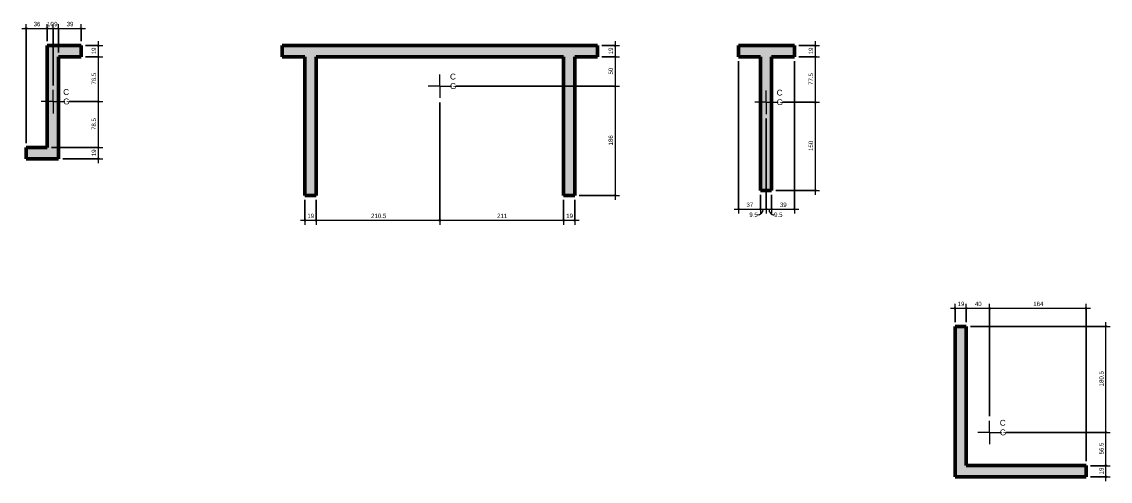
# Model space of a CAD drawing. Header units: centimetres. Extents: x -2198 to 42786, y -3196 to 88064.
# Drawn here: x 10310 to 12163, y -34 to 748 of the extents above; entities that cross this region are included whole.
import ezdxf

# ---------------------------------------------------------------- set-up
doc = ezdxf.new("R2010")
doc.units = ezdxf.units.CM
doc.linetypes.add('Traço', pattern=[0.635, 0.3175, -0.3175])
for name, color, linetype, lineweight in [('A-ANNO-DIMS', 7, 'Continuous', 9), ('A-ANNO-DIMS-50', 7, 'Continuous', 9), ('G-ANNO-TEXT', 7, 'Continuous', 9), ('S-COLS', 7, 'Continuous', 25)]:
    doc.layers.add(name, color=color, linetype=linetype, lineweight=lineweight)
doc.layers.add('A-DETL', color=7, linetype='Continuous', lineweight=18, true_color=0x00a600)
doc.styles.add('Arial_1', font='arial.ttf', dxfattribs={"height": 10})
doc.styles.add('Arial_2', font='arial.ttf', dxfattribs={"width": 0.9, "height": 7.5})
doc.dimstyles.new('PED_1_5mm_ESQ_1', dxfattribs={"dimscale": 30.48, "dimtxt": 7.651945, "dimasz": 0.328084, "dimexe": 0.246063, "dimexo": 0.246063, "dimgap": 0.049213, "dimtad": 1, "dimdec": 1, "dimrnd": 0.5, "dimdsep": 46, "dimtxsty": 'Arial_2', "dimblk1": 'DOTSMALL', "dimblk2": 'DOTSMALL', "dimsah": 1, "dimcen": 0.09, "dimdle": 0.246063, "dimazin": 0, "dimtfac": 1, "dimtdec": 4, "dimtix": 1, "dimtmove": 1, "dimatfit": 3, "dimfxl": 1, "dimtvp": 1, "dimtolj": 1, "dimtzin": 0, "dimarcsym": 2})
doc.dimstyles.new('PED_1_5mm_ESQ_3', dxfattribs={"dimscale": 30.48, "dimtxt": 7.651945, "dimasz": 0.328084, "dimexe": 0.246063, "dimexo": 0.246063, "dimgap": 0.049213, "dimtad": 1, "dimdec": 1, "dimrnd": 0.5, "dimdsep": 46, "dimtxsty": 'Arial_2', "dimblk1": 'DOTSMALL', "dimblk2": 'DOTSMALL', "dimsah": 1, "dimcen": 0.09, "dimdle": 0.246063, "dimazin": 0, "dimtfac": 1, "dimtdec": 4, "dimtix": 1, "dimtmove": 0, "dimatfit": 3, "dimfxl": 1, "dimtvp": 1, "dimtolj": 1, "dimtzin": 0, "dimarcsym": 2})

# ---------------------------------------------------------------- blocks, each defined once
blk = doc.blocks.new('TQS - Pilar Polig_5 - TQS Column-3763462-DT E 003 - DETALHE P4')
at = {"layer": 'S-COLS', "linetype": 'Traço', "lineweight": 18, "true_color": 0x808080}
blk.add_hatch(color=8, dxfattribs=at).paths.add_polyline_path([(-9.3, 150.1), (-9.3, -77.5), (-48, -77.5), (-48, -96.5), (47, -96.5), (47, -77.5), (9.7, -77.5), (9.7, 150.1)], flags=0)
at = {"layer": 'S-COLS', "lineweight": 50}
for p, q in [((-9.3, -77.5), (-9.3, 150.1)), ((-9.3, 150.1), (9.7, 150.1)), ((9.7, 150.1), (9.7, -77.5)), ((-48, -96.5), (-48, -77.5)), ((-48, -77.5), (-9.3, -77.5)), ((9.7, -77.5), (47, -77.5)), ((47, -77.5), (47, -96.5)), ((47, -96.5), (-48, -96.5))]:
    blk.add_line(p, q, dxfattribs=at)
blk = doc.blocks.new('DIMBLOCK315-DT E 001 - DETALHE P1')
at = {"layer": 'A-ANNO-DIMS-50'}
h = blk.add_hatch(color=256, dxfattribs=at)
edge = h.paths.add_edge_path(flags=0)
edge.add_arc((10440.7, 707.1), 1.25, 0, 360)
h = blk.add_hatch(color=256, dxfattribs=at)
edge = h.paths.add_edge_path(flags=0)
edge.add_arc((10440.7, 688.1), 1.25, 0, 360)
for p, q in [((10418.9, 707.1), (10448.2, 707.1)), ((10440.7, 707.1), (10418.9, 707.1)), ((10440.7, 714.6), (10440.7, 688.1)), ((10418.9, 688.1), (10448.2, 688.1)), ((10440.7, 688.1), (10418.9, 688.1))]:
    blk.add_line(p, q, dxfattribs=at)
for centre in [(10440.7, 707.1), (10440.7, 688.1)]:
    blk.add_circle(centre, 1.25, dxfattribs=at)
at = {"layer": 'A-ANNO-DIMS-50', "color": 0, "insert": (10429.4, 692.4), "char_height": 7.5, "width": 12.431, "attachment_point": 1, "rotation": 90, "line_spacing_factor": 0.941778, "style": 'Arial_2'}
blk.add_mtext('19', dxfattribs=at)
blk = doc.blocks.new('_DotSmall')
at = {"color": 0, "linetype": 'ByBlock', "const_width": 0.5}
blk.add_lwpolyline([(-0.0625, 0, 1), (0.0625, 0, 1)], format="xyb", close=True, dxfattribs=at)
blk = doc.blocks.new('DIMBLOCK316-DT E 001 - DETALHE P1')
at = {"layer": 'A-ANNO-DIMS-50'}
h = blk.add_hatch(color=256, dxfattribs=at)
edge = h.paths.add_edge_path(flags=0)
edge.add_arc((10440.7, 688.1), 1.25, 0, 360)
h = blk.add_hatch(color=256, dxfattribs=at)
edge = h.paths.add_edge_path(flags=0)
edge.add_arc((10440.7, 611.8), 1.25, 0, 360)
for p, q in [((10418.9, 688.1), (10448.2, 688.1)), ((10440.7, 688.1), (10418.9, 688.1)), ((10440.7, 688.1), (10440.7, 611.8)), ((10391.2, 611.8), (10448.2, 611.8)), ((10440.7, 611.8), (10391.2, 611.8))]:
    blk.add_line(p, q, dxfattribs=at)
for centre in [(10440.7, 688.1), (10440.7, 611.8)]:
    blk.add_circle(centre, 1.25, dxfattribs=at)
at = {"layer": 'A-ANNO-DIMS-50', "color": 0, "insert": (10429.4, 640.9), "char_height": 7.5, "width": 21.755, "attachment_point": 1, "rotation": 90, "line_spacing_factor": 0.941778, "style": 'Arial_2'}
blk.add_mtext('76.5', dxfattribs=at)
blk = doc.blocks.new('DIMBLOCK317-DT E 001 - DETALHE P1')
at = {"layer": 'A-ANNO-DIMS-50'}
h = blk.add_hatch(color=256, dxfattribs=at)
edge = h.paths.add_edge_path(flags=0)
edge.add_arc((10440.7, 611.8), 1.25, 0, 360)
h = blk.add_hatch(color=256, dxfattribs=at)
edge = h.paths.add_edge_path(flags=0)
edge.add_arc((10440.7, 533.6), 1.25, 0, 360)
for p, q in [((10391.2, 611.8), (10448.2, 611.8)), ((10440.7, 611.8), (10391.2, 611.8)), ((10440.7, 611.8), (10440.7, 533.6)), ((10361.2, 533.6), (10448.2, 533.6)), ((10440.7, 533.6), (10361.2, 533.6))]:
    blk.add_line(p, q, dxfattribs=at)
for centre in [(10440.7, 611.8), (10440.7, 533.6)]:
    blk.add_circle(centre, 1.25, dxfattribs=at)
at = {"layer": 'A-ANNO-DIMS-50', "color": 0, "insert": (10429.4, 563.6), "char_height": 7.5, "width": 21.755, "attachment_point": 1, "rotation": 90, "line_spacing_factor": 0.941778, "style": 'Arial_2'}
blk.add_mtext('78.5', dxfattribs=at)
blk = doc.blocks.new('DIMBLOCK318-DT E 001 - DETALHE P1')
at = {"layer": 'A-ANNO-DIMS-50'}
h = blk.add_hatch(color=256, dxfattribs=at)
edge = h.paths.add_edge_path(flags=0)
edge.add_arc((10440.7, 533.6), 1.25, 0, 360)
h = blk.add_hatch(color=256, dxfattribs=at)
edge = h.paths.add_edge_path(flags=0)
edge.add_arc((10440.7, 514.6), 1.25, 0, 360)
for p, q in [((10361.2, 533.6), (10448.2, 533.6)), ((10440.7, 533.6), (10361.2, 533.6)), ((10440.7, 533.6), (10440.7, 507.1)), ((10380.2, 514.6), (10448.2, 514.6)), ((10440.7, 514.6), (10380.2, 514.6))]:
    blk.add_line(p, q, dxfattribs=at)
for centre in [(10440.7, 533.6), (10440.7, 514.6)]:
    blk.add_circle(centre, 1.25, dxfattribs=at)
at = {"layer": 'A-ANNO-DIMS-50', "color": 0, "insert": (10429.4, 518.9), "char_height": 7.5, "width": 12.431, "attachment_point": 1, "rotation": 90, "line_spacing_factor": 0.941778, "style": 'Arial_2'}
blk.add_mtext('19', dxfattribs=at)
blk = doc.blocks.new('DIMBLOCK319-DT E 001 - DETALHE P1')
at = {"layer": 'A-ANNO-DIMS-50'}
h = blk.add_hatch(color=256, dxfattribs=at)
edge = h.paths.add_edge_path(flags=0)
edge.add_arc((10317.9, 736.4), 1.25, 0, 360)
h = blk.add_hatch(color=256, dxfattribs=at)
edge = h.paths.add_edge_path(flags=0)
edge.add_arc((10353.7, 736.4), 1.25, 0, 360)
for p, q in [((10317.9, 541.1), (10317.9, 743.9)), ((10353.7, 714.6), (10353.7, 743.9)), ((10310.4, 736.4), (10353.7, 736.4)), ((10317.9, 736.4), (10317.9, 541.1)), ((10353.7, 736.4), (10353.7, 714.6))]:
    blk.add_line(p, q, dxfattribs=at)
for centre in [(10317.9, 736.4), (10353.7, 736.4)]:
    blk.add_circle(centre, 1.25, dxfattribs=at)
at = {"layer": 'A-ANNO-DIMS-50', "color": 0, "insert": (10330.6, 747.6), "char_height": 7.5, "width": 12.431, "attachment_point": 1, "line_spacing_factor": 0.941778, "style": 'Arial_2'}
blk.add_mtext('36', dxfattribs=at)
blk = doc.blocks.new('DIMBLOCK320-DT E 001 - DETALHE P1')
at = {"layer": 'A-ANNO-DIMS-50'}
h = blk.add_hatch(color=256, dxfattribs=at)
edge = h.paths.add_edge_path(flags=0)
edge.add_arc((10353.7, 736.4), 1.25, 0, 360)
h = blk.add_hatch(color=256, dxfattribs=at)
edge = h.paths.add_edge_path(flags=0)
edge.add_arc((10363.7, 736.4), 1.25, 0, 360)
for p, q in [((10353.7, 714.6), (10353.7, 743.9)), ((10363.7, 639.3), (10363.7, 743.9)), ((10353.7, 736.4), (10363.7, 736.4)), ((10353.7, 736.4), (10353.7, 714.6)), ((10363.7, 736.4), (10363.7, 639.3))]:
    blk.add_line(p, q, dxfattribs=at)
for centre in [(10353.7, 736.4), (10363.7, 736.4)]:
    blk.add_circle(centre, 1.25, dxfattribs=at)
at = {"layer": 'A-ANNO-DIMS-50', "color": 0, "insert": (10353.5, 747.6), "char_height": 7.5, "width": 12.431, "attachment_point": 1, "line_spacing_factor": 0.941778, "style": 'Arial_2'}
blk.add_mtext('10', dxfattribs=at)
blk = doc.blocks.new('DIMBLOCK321-DT E 001 - DETALHE P1')
at = {"layer": 'A-ANNO-DIMS-50'}
h = blk.add_hatch(color=256, dxfattribs=at)
edge = h.paths.add_edge_path(flags=0)
edge.add_arc((10363.7, 736.4), 1.25, 0, 360)
h = blk.add_hatch(color=256, dxfattribs=at)
edge = h.paths.add_edge_path(flags=0)
edge.add_arc((10372.7, 736.4), 1.25, 0, 360)
for p, q in [((10363.7, 639.3), (10363.7, 743.9)), ((10372.7, 695.6), (10372.7, 743.9)), ((10363.7, 736.4), (10372.7, 736.4)), ((10363.7, 736.4), (10363.7, 639.3)), ((10372.7, 736.4), (10372.7, 695.6))]:
    blk.add_line(p, q, dxfattribs=at)
for centre in [(10363.7, 736.4), (10372.7, 736.4)]:
    blk.add_circle(centre, 1.25, dxfattribs=at)
at = {"layer": 'A-ANNO-DIMS-50', "color": 0, "insert": (10365.6, 747.6), "char_height": 7.5, "width": 6.216, "attachment_point": 1, "line_spacing_factor": 0.941778, "style": 'Arial_2'}
blk.add_mtext('9', dxfattribs=at)
blk = doc.blocks.new('DIMBLOCK322-DT E 001 - DETALHE P1')
at = {"layer": 'A-ANNO-DIMS-50'}
h = blk.add_hatch(color=256, dxfattribs=at)
edge = h.paths.add_edge_path(flags=0)
edge.add_arc((10372.7, 736.4), 1.25, 0, 360)
h = blk.add_hatch(color=256, dxfattribs=at)
edge = h.paths.add_edge_path(flags=0)
edge.add_arc((10411.4, 736.4), 1.25, 0, 360)
for p, q in [((10372.7, 695.6), (10372.7, 743.9)), ((10411.4, 714.6), (10411.4, 743.9)), ((10372.7, 736.4), (10418.9, 736.4)), ((10372.7, 736.4), (10372.7, 695.6)), ((10411.4, 736.4), (10411.4, 714.6))]:
    blk.add_line(p, q, dxfattribs=at)
for centre in [(10372.7, 736.4), (10411.4, 736.4)]:
    blk.add_circle(centre, 1.25, dxfattribs=at)
at = {"layer": 'A-ANNO-DIMS-50', "color": 0, "insert": (10386.9, 747.6), "char_height": 7.5, "width": 12.431, "attachment_point": 1, "line_spacing_factor": 0.941778, "style": 'Arial_2'}
blk.add_mtext('39', dxfattribs=at)
blk = doc.blocks.new('DIMBLOCK323-DT E 002 - DETALHE P3')
at = {"layer": 'A-ANNO-DIMS-50'}
h = blk.add_hatch(color=256, dxfattribs=at)
edge = h.paths.add_edge_path(flags=0)
edge.add_arc((10792.4, 409.8), 1.25, 0, 360)
h = blk.add_hatch(color=256, dxfattribs=at)
edge = h.paths.add_edge_path(flags=0)
edge.add_arc((10811.4, 409.8), 1.25, 0, 360)
for p, q in [((10792.4, 444.6), (10792.4, 402.3)), ((10792.4, 409.8), (10792.4, 444.6)), ((10811.4, 444.6), (10811.4, 402.3)), ((10811.4, 409.8), (10811.4, 444.6)), ((10784.9, 409.8), (10811.4, 409.8))]:
    blk.add_line(p, q, dxfattribs=at)
for centre in [(10792.4, 409.8), (10811.4, 409.8)]:
    blk.add_circle(centre, 1.25, dxfattribs=at)
at = {"layer": 'A-ANNO-DIMS-50', "color": 0, "insert": (10796.7, 421), "char_height": 7.5, "width": 12.431, "attachment_point": 1, "line_spacing_factor": 0.941778, "style": 'Arial_2'}
blk.add_mtext('19', dxfattribs=at)
blk = doc.blocks.new('DIMBLOCK324-DT E 002 - DETALHE P3')
at = {"layer": 'A-ANNO-DIMS-50'}
h = blk.add_hatch(color=256, dxfattribs=at)
edge = h.paths.add_edge_path(flags=0)
edge.add_arc((10811.4, 409.8), 1.25, 0, 360)
h = blk.add_hatch(color=256, dxfattribs=at)
edge = h.paths.add_edge_path(flags=0)
edge.add_arc((11022.1, 409.8), 1.25, 0, 360)
for p, q in [((11022.1, 610.5), (11022.1, 402.3)), ((11022.1, 409.8), (11022.1, 610.5)), ((10811.4, 444.6), (10811.4, 402.3)), ((10811.4, 409.8), (10811.4, 444.6)), ((10811.4, 409.8), (11022.1, 409.8))]:
    blk.add_line(p, q, dxfattribs=at)
for centre in [(10811.4, 409.8), (11022.1, 409.8)]:
    blk.add_circle(centre, 1.25, dxfattribs=at)
at = {"layer": 'A-ANNO-DIMS-50', "color": 0, "insert": (10905.1, 421), "char_height": 7.5, "width": 27.971, "attachment_point": 1, "line_spacing_factor": 0.941778, "style": 'Arial_2'}
blk.add_mtext('210.5', dxfattribs=at)
blk = doc.blocks.new('DIMBLOCK325-DT E 002 - DETALHE P3')
at = {"layer": 'A-ANNO-DIMS-50'}
h = blk.add_hatch(color=256, dxfattribs=at)
edge = h.paths.add_edge_path(flags=0)
edge.add_arc((11022.1, 409.8), 1.25, 0, 360)
h = blk.add_hatch(color=256, dxfattribs=at)
edge = h.paths.add_edge_path(flags=0)
edge.add_arc((11232.9, 409.8), 1.25, 0, 360)
for p, q in [((11022.1, 610.5), (11022.1, 402.3)), ((11022.1, 409.8), (11022.1, 610.5)), ((11232.9, 444.6), (11232.9, 402.3)), ((11232.9, 409.8), (11232.9, 444.6)), ((11022.1, 409.8), (11232.9, 409.8))]:
    blk.add_line(p, q, dxfattribs=at)
for centre in [(11022.1, 409.8), (11232.9, 409.8)]:
    blk.add_circle(centre, 1.25, dxfattribs=at)
at = {"layer": 'A-ANNO-DIMS-50', "color": 0, "insert": (11119.7, 421), "char_height": 7.5, "width": 18.647, "attachment_point": 1, "line_spacing_factor": 0.941778, "style": 'Arial_2'}
blk.add_mtext('211', dxfattribs=at)
blk = doc.blocks.new('DIMBLOCK326-DT E 002 - DETALHE P3')
at = {"layer": 'A-ANNO-DIMS-50'}
h = blk.add_hatch(color=256, dxfattribs=at)
edge = h.paths.add_edge_path(flags=0)
edge.add_arc((11232.9, 409.8), 1.25, 0, 360)
h = blk.add_hatch(color=256, dxfattribs=at)
edge = h.paths.add_edge_path(flags=0)
edge.add_arc((11251.9, 409.8), 1.25, 0, 360)
for p, q in [((11232.9, 444.6), (11232.9, 402.3)), ((11232.9, 409.8), (11232.9, 444.6)), ((11251.9, 444.6), (11251.9, 402.3)), ((11251.9, 409.8), (11251.9, 444.6)), ((11232.9, 409.8), (11259.4, 409.8))]:
    blk.add_line(p, q, dxfattribs=at)
for centre in [(11232.9, 409.8), (11251.9, 409.8)]:
    blk.add_circle(centre, 1.25, dxfattribs=at)
at = {"layer": 'A-ANNO-DIMS-50', "color": 0, "insert": (11237.2, 421), "char_height": 7.5, "width": 12.431, "attachment_point": 1, "line_spacing_factor": 0.941778, "style": 'Arial_2'}
blk.add_mtext('19', dxfattribs=at)
blk = doc.blocks.new('DIMBLOCK327-DT E 002 - DETALHE P3')
at = {"layer": 'A-ANNO-DIMS-50'}
h = blk.add_hatch(color=256, dxfattribs=at)
edge = h.paths.add_edge_path(flags=0)
edge.add_arc((11320.5, 707.1), 1.25, 0, 360)
h = blk.add_hatch(color=256, dxfattribs=at)
edge = h.paths.add_edge_path(flags=0)
edge.add_arc((11320.5, 688.1), 1.25, 0, 360)
for p, q in [((11298.1, 707.1), (11328, 707.1)), ((11320.5, 707.1), (11298.1, 707.1)), ((11320.5, 714.6), (11320.5, 688.1)), ((11298.1, 688.1), (11328, 688.1)), ((11320.5, 688.1), (11298.1, 688.1))]:
    blk.add_line(p, q, dxfattribs=at)
for centre in [(11320.5, 707.1), (11320.5, 688.1)]:
    blk.add_circle(centre, 1.25, dxfattribs=at)
at = {"layer": 'A-ANNO-DIMS-50', "color": 0, "insert": (11309.3, 692.4), "char_height": 7.5, "width": 12.431, "attachment_point": 1, "rotation": 90, "line_spacing_factor": 0.941778, "style": 'Arial_2'}
blk.add_mtext('19', dxfattribs=at)
blk = doc.blocks.new('DIMBLOCK328-DT E 002 - DETALHE P3')
at = {"layer": 'A-ANNO-DIMS-50'}
h = blk.add_hatch(color=256, dxfattribs=at)
edge = h.paths.add_edge_path(flags=0)
edge.add_arc((11320.5, 688.1), 1.25, 0, 360)
h = blk.add_hatch(color=256, dxfattribs=at)
edge = h.paths.add_edge_path(flags=0)
edge.add_arc((11320.5, 638), 1.25, 0, 360)
for p, q in [((11298.1, 688.1), (11328, 688.1)), ((11320.5, 688.1), (11298.1, 688.1)), ((11320.5, 688.1), (11320.5, 638)), ((11049.6, 638), (11328, 638)), ((11320.5, 638), (11049.6, 638))]:
    blk.add_line(p, q, dxfattribs=at)
for centre in [(11320.5, 688.1), (11320.5, 638)]:
    blk.add_circle(centre, 1.25, dxfattribs=at)
at = {"layer": 'A-ANNO-DIMS-50', "color": 0, "insert": (11309.3, 657.9), "char_height": 7.5, "width": 12.431, "attachment_point": 1, "rotation": 90, "line_spacing_factor": 0.941778, "style": 'Arial_2'}
blk.add_mtext('50', dxfattribs=at)
blk = doc.blocks.new('DIMBLOCK329-DT E 002 - DETALHE P3')
at = {"layer": 'A-ANNO-DIMS-50'}
h = blk.add_hatch(color=256, dxfattribs=at)
edge = h.paths.add_edge_path(flags=0)
edge.add_arc((11320.5, 638), 1.25, 0, 360)
h = blk.add_hatch(color=256, dxfattribs=at)
edge = h.paths.add_edge_path(flags=0)
edge.add_arc((11320.5, 452.1), 1.25, 0, 360)
for p, q in [((11049.6, 638), (11328, 638)), ((11320.5, 638), (11049.6, 638)), ((11320.5, 638), (11320.5, 444.6)), ((11259.4, 452.1), (11328, 452.1)), ((11320.5, 452.1), (11259.4, 452.1))]:
    blk.add_line(p, q, dxfattribs=at)
for centre in [(11320.5, 638), (11320.5, 452.1)]:
    blk.add_circle(centre, 1.25, dxfattribs=at)
at = {"layer": 'A-ANNO-DIMS-50', "color": 0, "insert": (11309.3, 537.3), "char_height": 7.5, "width": 18.647, "attachment_point": 1, "rotation": 90, "line_spacing_factor": 0.941778, "style": 'Arial_2'}
blk.add_mtext('186', dxfattribs=at)
blk = doc.blocks.new('DIMBLOCK330-DT E 003 - DETALHE P4')
at = {"layer": 'A-ANNO-DIMS-50'}
h = blk.add_hatch(color=256, dxfattribs=at)
edge = h.paths.add_edge_path(flags=0)
edge.add_arc((11530.7, 428.6), 1.25, 0, 360)
h = blk.add_hatch(color=256, dxfattribs=at)
edge = h.paths.add_edge_path(flags=0)
edge.add_arc((11567.9, 428.6), 1.25, 0, 360)
for p, q in [((11530.7, 680.6), (11530.7, 421.1)), ((11530.7, 428.6), (11530.7, 680.6)), ((11567.9, 453.1), (11567.9, 421.1)), ((11567.9, 428.6), (11567.9, 453.1)), ((11523.2, 428.6), (11567.9, 428.6))]:
    blk.add_line(p, q, dxfattribs=at)
for centre in [(11530.7, 428.6), (11567.9, 428.6)]:
    blk.add_circle(centre, 1.25, dxfattribs=at)
at = {"layer": 'A-ANNO-DIMS-50', "color": 0, "insert": (11544.1, 439.9), "char_height": 7.5, "width": 12.431, "attachment_point": 1, "line_spacing_factor": 0.941778, "style": 'Arial_2'}
blk.add_mtext('37', dxfattribs=at)
blk = doc.blocks.new('DIMBLOCK331-DT E 003 - DETALHE P4')
at = {"layer": 'A-ANNO-DIMS-50'}
h = blk.add_hatch(color=256, dxfattribs=at)
edge = h.paths.add_edge_path(flags=0)
edge.add_arc((11567.9, 428.6), 1.25, 0, 360)
h = blk.add_hatch(color=256, dxfattribs=at)
edge = h.paths.add_edge_path(flags=0)
edge.add_arc((11577.7, 428.6), 1.25, 0, 360)
for p, q in [((11577.7, 583.1), (11577.7, 421.1)), ((11577.7, 428.6), (11577.7, 583.1)), ((11567.9, 453.1), (11567.9, 421.1)), ((11567.9, 428.6), (11567.9, 453.1)), ((11567.9, 428.6), (11577.7, 428.6))]:
    blk.add_line(p, q, dxfattribs=at)
for centre in [(11567.9, 428.6), (11577.7, 428.6)]:
    blk.add_circle(centre, 1.25, dxfattribs=at)
blk.add_ellipse((11562, 428.6), major_axis=(10.8, 0), ratio=0.875339, start_param=4.712389, end_param=6.283185, dxfattribs=at)
at = {"layer": 'A-ANNO-DIMS-50', "color": 0, "insert": (11549, 423), "char_height": 7.5, "width": 15.539, "attachment_point": 1, "line_spacing_factor": 0.941778, "style": 'Arial_2'}
blk.add_mtext('9.5', dxfattribs=at)
blk = doc.blocks.new('DIMBLOCK332-DT E 003 - DETALHE P4')
at = {"layer": 'A-ANNO-DIMS-50'}
h = blk.add_hatch(color=256, dxfattribs=at)
edge = h.paths.add_edge_path(flags=0)
edge.add_arc((11577.7, 428.6), 1.25, 0, 360)
h = blk.add_hatch(color=256, dxfattribs=at)
edge = h.paths.add_edge_path(flags=0)
edge.add_arc((11586.9, 428.6), 1.25, 0, 360)
for p, q in [((11577.7, 583.1), (11577.7, 421.1)), ((11577.7, 428.6), (11577.7, 583.1)), ((11586.9, 453.1), (11586.9, 421.1)), ((11586.9, 428.6), (11586.9, 453.1)), ((11577.7, 428.6), (11586.9, 428.6))]:
    blk.add_line(p, q, dxfattribs=at)
for centre in [(11577.7, 428.6), (11586.9, 428.6)]:
    blk.add_circle(centre, 1.25, dxfattribs=at)
blk.add_ellipse((11591.2, 428.6), major_axis=(0, 9.49), ratio=0.933169, start_param=1.570796, end_param=3.141593, dxfattribs=at)
at = {"layer": 'A-ANNO-DIMS-50', "color": 0, "insert": (11591.2, 423), "char_height": 7.5, "width": 15.539, "attachment_point": 1, "line_spacing_factor": 0.941778, "style": 'Arial_2'}
blk.add_mtext('9.5', dxfattribs=at)
blk = doc.blocks.new('DIMBLOCK333-DT E 003 - DETALHE P4')
at = {"layer": 'A-ANNO-DIMS-50'}
h = blk.add_hatch(color=256, dxfattribs=at)
edge = h.paths.add_edge_path(flags=0)
edge.add_arc((11586.9, 428.6), 1.25, 0, 360)
h = blk.add_hatch(color=256, dxfattribs=at)
edge = h.paths.add_edge_path(flags=0)
edge.add_arc((11625.7, 428.6), 1.25, 0, 360)
for p, q in [((11625.7, 680.6), (11625.7, 421.1)), ((11625.7, 428.6), (11625.7, 680.6)), ((11586.9, 453.1), (11586.9, 421.1)), ((11586.9, 428.6), (11586.9, 453.1)), ((11586.9, 428.6), (11633.2, 428.6))]:
    blk.add_line(p, q, dxfattribs=at)
for centre in [(11586.9, 428.6), (11625.7, 428.6)]:
    blk.add_circle(centre, 1.25, dxfattribs=at)
at = {"layer": 'A-ANNO-DIMS-50', "color": 0, "insert": (11601.1, 439.9), "char_height": 7.5, "width": 12.431, "attachment_point": 1, "line_spacing_factor": 0.941778, "style": 'Arial_2'}
blk.add_mtext('39', dxfattribs=at)
blk = doc.blocks.new('DIMBLOCK334-DT E 003 - DETALHE P4')
at = {"layer": 'A-ANNO-DIMS-50'}
h = blk.add_hatch(color=256, dxfattribs=at)
edge = h.paths.add_edge_path(flags=0)
edge.add_arc((11661.2, 707.1), 1.25, 0, 360)
h = blk.add_hatch(color=256, dxfattribs=at)
edge = h.paths.add_edge_path(flags=0)
edge.add_arc((11661.2, 688.1), 1.25, 0, 360)
for p, q in [((11633.2, 707.1), (11668.7, 707.1)), ((11661.2, 707.1), (11633.2, 707.1)), ((11661.2, 714.6), (11661.2, 688.1)), ((11633.2, 688.1), (11668.7, 688.1)), ((11661.2, 688.1), (11633.2, 688.1))]:
    blk.add_line(p, q, dxfattribs=at)
for centre in [(11661.2, 707.1), (11661.2, 688.1)]:
    blk.add_circle(centre, 1.25, dxfattribs=at)
at = {"layer": 'A-ANNO-DIMS-50', "color": 0, "insert": (11650, 692.4), "char_height": 7.5, "width": 12.431, "attachment_point": 1, "rotation": 90, "line_spacing_factor": 0.941778, "style": 'Arial_2'}
blk.add_mtext('19', dxfattribs=at)
blk = doc.blocks.new('DIMBLOCK335-DT E 003 - DETALHE P4')
at = {"layer": 'A-ANNO-DIMS-50'}
h = blk.add_hatch(color=256, dxfattribs=at)
edge = h.paths.add_edge_path(flags=0)
edge.add_arc((11661.2, 688.1), 1.25, 0, 360)
h = blk.add_hatch(color=256, dxfattribs=at)
edge = h.paths.add_edge_path(flags=0)
edge.add_arc((11661.2, 610.6), 1.25, 0, 360)
for p, q in [((11633.2, 688.1), (11668.7, 688.1)), ((11661.2, 688.1), (11633.2, 688.1)), ((11661.2, 688.1), (11661.2, 610.6)), ((11605.7, 610.6), (11668.7, 610.6)), ((11661.2, 610.6), (11605.7, 610.6))]:
    blk.add_line(p, q, dxfattribs=at)
for centre in [(11661.2, 688.1), (11661.2, 610.6)]:
    blk.add_circle(centre, 1.25, dxfattribs=at)
at = {"layer": 'A-ANNO-DIMS-50', "color": 0, "insert": (11650, 640.3), "char_height": 7.5, "width": 21.755, "attachment_point": 1, "rotation": 90, "line_spacing_factor": 0.941778, "style": 'Arial_2'}
blk.add_mtext('77.5', dxfattribs=at)
blk = doc.blocks.new('DIMBLOCK336-DT E 003 - DETALHE P4')
at = {"layer": 'A-ANNO-DIMS-50'}
h = blk.add_hatch(color=256, dxfattribs=at)
edge = h.paths.add_edge_path(flags=0)
edge.add_arc((11661.2, 610.6), 1.25, 0, 360)
h = blk.add_hatch(color=256, dxfattribs=at)
edge = h.paths.add_edge_path(flags=0)
edge.add_arc((11661.2, 460.6), 1.25, 0, 360)
for p, q in [((11605.7, 610.6), (11668.7, 610.6)), ((11661.2, 610.6), (11605.7, 610.6)), ((11661.2, 610.6), (11661.2, 453.1)), ((11594.4, 460.6), (11668.7, 460.6)), ((11661.2, 460.6), (11594.4, 460.6))]:
    blk.add_line(p, q, dxfattribs=at)
for centre in [(11661.2, 610.6), (11661.2, 460.6)]:
    blk.add_circle(centre, 1.25, dxfattribs=at)
at = {"layer": 'A-ANNO-DIMS-50', "color": 0, "insert": (11650, 527.8), "char_height": 7.5, "width": 18.647, "attachment_point": 1, "rotation": 90, "line_spacing_factor": 0.941778, "style": 'Arial_2'}
blk.add_mtext('150', dxfattribs=at)
blk = doc.blocks.new('DIMBLOCK337-DT E 004 - DETALHE P140')
at = {"layer": 'A-ANNO-DIMS-50'}
h = blk.add_hatch(color=256, dxfattribs=at)
edge = h.paths.add_edge_path(flags=0)
edge.add_arc((11899.2, 260), 1.25, 0, 360)
h = blk.add_hatch(color=256, dxfattribs=at)
edge = h.paths.add_edge_path(flags=0)
edge.add_arc((11918.2, 260), 1.25, 0, 360)
for p, q in [((11891.7, 260), (11918.2, 260)), ((11899.2, 236.6), (11899.2, 267.5)), ((11899.2, 260), (11899.2, 236.6)), ((11918.2, 236.6), (11918.2, 267.5)), ((11918.2, 260), (11918.2, 236.6))]:
    blk.add_line(p, q, dxfattribs=at)
for centre in [(11899.2, 260), (11918.2, 260)]:
    blk.add_circle(centre, 1.25, dxfattribs=at)
at = {"layer": 'A-ANNO-DIMS-50', "color": 0, "insert": (11903.5, 271.2), "char_height": 7.5, "width": 12.431, "attachment_point": 1, "line_spacing_factor": 0.941778, "style": 'Arial_2'}
blk.add_mtext('19', dxfattribs=at)
blk = doc.blocks.new('DIMBLOCK338-DT E 004 - DETALHE P140')
at = {"layer": 'A-ANNO-DIMS-50'}
h = blk.add_hatch(color=256, dxfattribs=at)
edge = h.paths.add_edge_path(flags=0)
edge.add_arc((11918.2, 260), 1.25, 0, 360)
h = blk.add_hatch(color=256, dxfattribs=at)
edge = h.paths.add_edge_path(flags=0)
edge.add_arc((11958.1, 260), 1.25, 0, 360)
for p, q in [((11918.2, 236.6), (11918.2, 267.5)), ((11918.2, 260), (11958.1, 260)), ((11918.2, 260), (11918.2, 236.6)), ((11958.1, 76.1), (11958.1, 267.5)), ((11958.1, 260), (11958.1, 76.1))]:
    blk.add_line(p, q, dxfattribs=at)
for centre in [(11918.2, 260), (11958.1, 260)]:
    blk.add_circle(centre, 1.25, dxfattribs=at)
at = {"layer": 'A-ANNO-DIMS-50', "color": 0, "insert": (11933, 271.2), "char_height": 7.5, "width": 12.431, "attachment_point": 1, "line_spacing_factor": 0.941778, "style": 'Arial_2'}
blk.add_mtext('40', dxfattribs=at)
blk = doc.blocks.new('DIMBLOCK339-DT E 004 - DETALHE P140')
at = {"layer": 'A-ANNO-DIMS-50'}
h = blk.add_hatch(color=256, dxfattribs=at)
edge = h.paths.add_edge_path(flags=0)
edge.add_arc((11958.1, 260), 1.25, 0, 360)
h = blk.add_hatch(color=256, dxfattribs=at)
edge = h.paths.add_edge_path(flags=0)
edge.add_arc((12122.2, 260), 1.25, 0, 360)
for p, q in [((11958.1, 76.1), (11958.1, 267.5)), ((11958.1, 260), (12129.7, 260)), ((11958.1, 260), (11958.1, 76.1)), ((12122.2, -0.4), (12122.2, 267.5)), ((12122.2, 260), (12122.2, -0.4))]:
    blk.add_line(p, q, dxfattribs=at)
for centre in [(11958.1, 260), (12122.2, 260)]:
    blk.add_circle(centre, 1.25, dxfattribs=at)
at = {"layer": 'A-ANNO-DIMS-50', "color": 0, "insert": (12032.4, 271.2), "char_height": 7.5, "width": 18.647, "attachment_point": 1, "line_spacing_factor": 0.941778, "style": 'Arial_2'}
blk.add_mtext('164', dxfattribs=at)
blk = doc.blocks.new('DIMBLOCK340-DT E 004 - DETALHE P140')
at = {"layer": 'A-ANNO-DIMS-50'}
h = blk.add_hatch(color=256, dxfattribs=at)
edge = h.paths.add_edge_path(flags=0)
edge.add_arc((12155.9, -7.9), 1.25, 0, 360)
h = blk.add_hatch(color=256, dxfattribs=at)
edge = h.paths.add_edge_path(flags=0)
edge.add_arc((12155.9, -26.9), 1.25, 0, 360)
for p, q in [((12129.7, -7.9), (12163.4, -7.9)), ((12155.9, -7.9), (12129.7, -7.9)), ((12155.9, -34.4), (12155.9, -7.9)), ((12129.7, -26.9), (12163.4, -26.9)), ((12155.9, -26.9), (12129.7, -26.9))]:
    blk.add_line(p, q, dxfattribs=at)
for centre in [(12155.9, -7.9), (12155.9, -26.9)]:
    blk.add_circle(centre, 1.25, dxfattribs=at)
at = {"layer": 'A-ANNO-DIMS-50', "color": 0, "insert": (12144.6, -22.6), "char_height": 7.5, "width": 12.431, "attachment_point": 1, "rotation": 90, "line_spacing_factor": 0.941778, "style": 'Arial_2'}
blk.add_mtext('19', dxfattribs=at)
blk = doc.blocks.new('DIMBLOCK341-DT E 004 - DETALHE P140')
at = {"layer": 'A-ANNO-DIMS-50'}
h = blk.add_hatch(color=256, dxfattribs=at)
edge = h.paths.add_edge_path(flags=0)
edge.add_arc((12155.9, 48.6), 1.25, 0, 360)
h = blk.add_hatch(color=256, dxfattribs=at)
edge = h.paths.add_edge_path(flags=0)
edge.add_arc((12155.9, -7.9), 1.25, 0, 360)
for p, q in [((11985.6, 48.6), (12163.4, 48.6)), ((12155.9, 48.6), (11985.6, 48.6)), ((12155.9, -7.9), (12155.9, 48.6)), ((12129.7, -7.9), (12163.4, -7.9)), ((12155.9, -7.9), (12129.7, -7.9))]:
    blk.add_line(p, q, dxfattribs=at)
for centre in [(12155.9, 48.6), (12155.9, -7.9)]:
    blk.add_circle(centre, 1.25, dxfattribs=at)
at = {"layer": 'A-ANNO-DIMS-50', "color": 0, "insert": (12144.6, 11.3), "char_height": 7.5, "width": 21.755, "attachment_point": 1, "rotation": 90, "line_spacing_factor": 0.941778, "style": 'Arial_2'}
blk.add_mtext('56.5', dxfattribs=at)
blk = doc.blocks.new('DIMBLOCK342-DT E 004 - DETALHE P140')
at = {"layer": 'A-ANNO-DIMS-50'}
h = blk.add_hatch(color=256, dxfattribs=at)
edge = h.paths.add_edge_path(flags=0)
edge.add_arc((12155.9, 229.1), 1.25, 0, 360)
h = blk.add_hatch(color=256, dxfattribs=at)
edge = h.paths.add_edge_path(flags=0)
edge.add_arc((12155.9, 48.6), 1.25, 0, 360)
for p, q in [((11925.7, 229.1), (12163.4, 229.1)), ((12155.9, 229.1), (11925.7, 229.1)), ((12155.9, 48.6), (12155.9, 236.6)), ((11985.6, 48.6), (12163.4, 48.6)), ((12155.9, 48.6), (11985.6, 48.6))]:
    blk.add_line(p, q, dxfattribs=at)
for centre in [(12155.9, 229.1), (12155.9, 48.6)]:
    blk.add_circle(centre, 1.25, dxfattribs=at)
at = {"layer": 'A-ANNO-DIMS-50', "color": 0, "insert": (12144.6, 127.2), "char_height": 7.5, "width": 27.971, "attachment_point": 1, "rotation": 90, "line_spacing_factor": 0.941778, "style": 'Arial_2'}
blk.add_mtext('180.5', dxfattribs=at)

msp = doc.modelspace()

# ---------------------------------------------------------------- hatches: boundary and pattern name
at = {"layer": 'S-COLS', "true_color": 0x808080}
for points in [[(10317.94, 514.55), (10372.69, 514.55), (10372.69, 688.12), (10411.44, 688.12), (10411.44, 707.12), (10353.69, 707.12), (10353.69, 533.55), (10317.94, 533.55)], [(11251.88, 452.12), (11251.88, 688.12), (11290.62, 688.12), (11290.62, 707.12), (10753.63, 707.12), (10753.63, 688.12), (10792.38, 688.12), (10792.38, 452.12), (10811.38, 452.12), (10811.38, 688.12), (11232.88, 688.12), (11232.88, 452.12)], [(12122.16, -26.88), (12122.16, -7.88), (11918.16, -7.88), (11918.16, 229.12), (11899.16, 229.12), (11899.16, -26.88)]]:
    msp.add_hatch(color=8, dxfattribs=at).paths.add_polyline_path(points, flags=0)

# ---------------------------------------------------------------- linework, layer by layer
at = {"layer": 'A-DETL', "color": 7}
for p, q in [((11022.13, 637.98), (11022.13, 657.98)), ((10363.72, 611.81), (10363.72, 631.81)), ((11022.13, 637.98), (11002.13, 637.98)), ((11022.13, 637.98), (11042.13, 637.98)), ((11022.13, 637.98), (11022.13, 617.98)), ((11577.67, 610.64), (11577.67, 630.64)), ((10363.72, 611.81), (10343.72, 611.81)), ((10363.72, 611.81), (10383.72, 611.81)), ((10363.72, 611.81), (10363.72, 591.81)), ((11577.67, 610.64), (11558.2, 610.64)), ((11577.67, 610.64), (11598.2, 610.64)), ((11577.67, 610.64), (11577.67, 590.64)), ((11958.11, 48.57), (11958.11, 68.57)), ((11958.11, 48.57), (11938.11, 48.57)), ((11958.11, 48.57), (11978.11, 48.57)), ((11958.11, 48.57), (11958.11, 28.57))]:
    msp.add_line(p, q, dxfattribs=at)
at = {"layer": 'S-COLS', "lineweight": 50}
for p, q in [((10353.69, 533.55), (10353.69, 707.12)), ((10353.69, 707.12), (10411.44, 707.12)), ((10411.44, 707.12), (10411.44, 688.12)), ((10753.63, 707.12), (11290.62, 707.12)), ((10753.63, 688.12), (10753.63, 707.12)), ((11290.62, 707.12), (11290.62, 688.12)), ((10411.44, 688.12), (10372.69, 688.12)), ((10372.69, 688.12), (10372.69, 514.55)), ((10792.38, 688.12), (10753.63, 688.12)), ((10792.38, 452.12), (10792.38, 688.12)), ((11232.88, 688.12), (10811.38, 688.12)), ((10811.38, 688.12), (10811.38, 452.12)), ((11232.88, 452.12), (11232.88, 688.12)), ((11290.62, 688.12), (11251.88, 688.12)), ((11251.88, 688.12), (11251.88, 452.12)), ((10317.94, 514.55), (10317.94, 533.55)), ((10317.94, 533.55), (10353.69, 533.55)), ((10372.69, 514.55), (10317.94, 514.55)), ((10811.38, 452.12), (10792.38, 452.12)), ((11251.88, 452.12), (11232.88, 452.12)), ((11899.16, -26.88), (11899.16, 229.12)), ((11899.16, 229.12), (11918.16, 229.12)), ((11918.16, 229.12), (11918.16, -7.88)), ((11918.16, -7.88), (12122.16, -7.88)), ((12122.16, -7.88), (12122.16, -26.88)), ((12122.16, -26.88), (11899.16, -26.88))]:
    msp.add_line(p, q, dxfattribs=at)

# ---------------------------------------------------------------- block references
at = {"layer": 'S-COLS', "rotation": 180}
msp.add_blockref('TQS - Pilar Polig_5 - TQS Column-3763462-DT E 003 - DETALHE P4', (11577.67, 610.64), dxfattribs=at)

# ---------------------------------------------------------------- texts
at = {"layer": 'G-ANNO-TEXT', "char_height": 10, "attachment_point": 1, "style": 'Arial_1'}
for s, insert, width in [('C', (11039.39, 659.42), 12.4262), ('C', (10380.98, 633.26), 12.4262), ('G', (11039.39, 643.22), 13.2278), ('C', (11595.46, 632.09), 12.4262), ('G', (10380.98, 617.05), 13.2278), ('G', (11595.46, 615.89), 13.2278), ('C', (11975.37, 70.02), 12.4262), ('G', (11975.37, 53.81), 13.2278)]:
    msp.add_mtext(s, dxfattribs=dict(at, insert=insert, width=width))

# ---------------------------------------------------------------- dimensions: what is measured, and where the dimension line sits
at = {"layer": 'A-ANNO-DIMS'}
for base, p1, p2, override, picture, middle in [((10353.69151202, 736.35837283), (10317.94151202, 533.55062292), (10353.69151202, 707.11928422), {"dimpost": '<>', "dimfxl": 177.21214}, 'DIMBLOCK319-DT E 001 - DETALHE P1', (10335.81651202, 741.69022824)), ((10363.72, 736.36), (10353.69, 707.12), (10363.72, 631.81), {"dimpost": '<>', "dimfxl": 75.973814}, 'DIMBLOCK320-DT E 001 - DETALHE P1', (10358.7, 741.69)), ((10372.69, 736.36), (10363.72, 631.81), (10372.69, 688.12), {"dimpost": '<>', "dimfxl": 57.020214}, 'DIMBLOCK321-DT E 001 - DETALHE P1', (10368.2, 741.69)), ((10411.44152, 736.35837), (10372.69151, 688.11928), (10411.44152, 707.11928), {"dimpost": '<>', "dimfxl": 43.157423}, 'DIMBLOCK322-DT E 001 - DETALHE P1', (10392.06652, 741.69023)), ((11567.9463726, 428.63004575), (11530.69637263, 688.1192854), (11567.9463726, 460.55052724), {"dimpost": '<>', "dimfxl": 230.597273}, 'DIMBLOCK330-DT E 003 - DETALHE P4', (11549.32137261, 433.96190116)), ((11625.69637263, 428.63004575), (11586.94637256, 460.55052724), (11625.69637263, 688.1192854), {"dimpost": '<>', "dimfxl": 230.844325}, 'DIMBLOCK333-DT E 003 - DETALHE P4', (11606.3213726, 433.96190116)), ((11022.1286, 409.7729), (10811.3836, 452.1193), (11022.1286, 617.9755), {"dimpost": '<>', "dimfxl": 268.182259}, 'DIMBLOCK324-DT E 002 - DETALHE P3', (10916.7561, 415.1022)), ((11232.8836, 409.7729), (11022.1286, 617.9755), (11232.8836, 452.1193), {"dimpost": '<>', "dimfxl": 268.190163}, 'DIMBLOCK325-DT E 002 - DETALHE P3', (11127.5061, 415.0383)), ((10811.38, 409.77), (10792.38, 452.12), (10811.38, 452.12), {"dimpost": '<>', "dimfxl": 19}, 'DIMBLOCK323-DT E 002 - DETALHE P3', (10801.88, 415.1)), ((11251.88, 409.77), (11232.88, 452.12), (11251.88, 452.12), {"dimpost": '<>', "dimfxl": 19}, 'DIMBLOCK326-DT E 002 - DETALHE P3', (11242.38, 415.1)), ((11918.16, 259.99), (11899.16, 229.12), (11918.16, 229.12), {"dimpost": '<>', "dimfxl": 19}, 'DIMBLOCK337-DT E 004 - DETALHE P140', (11908.66, 265.32)), ((11958.1103, 259.9879), (11918.1625, 229.1193), (11958.1103, 68.5671), {"dimpost": '<>', "dimfxl": 165.447357}, 'DIMBLOCK338-DT E 004 - DETALHE P140', (11938.1364, 265.3172)), ((12122.1625, 259.9879), (11958.1103, 68.5671), (12122.1625, -7.8807), {"dimpost": '<>', "dimfxl": 180.990014}, 'DIMBLOCK339-DT E 004 - DETALHE P140', (12040.1364, 265.3172))]:
    dim = msp.add_linear_dim(base=base, p1=p1, p2=p2, dimstyle='PED_1_5mm_ESQ_3', override=override, dxfattribs=at)
    dim.commit()
    dim.dimension.update_dxf_attribs({"geometry": picture, "text_midpoint": middle})
for base, p1, p2, override, picture, middle in [((10440.68, 688.12), (10411.44, 707.12), (10411.44, 688.12), {"dimpost": '<>', "dimfxl": 19}, 'DIMBLOCK315-DT E 001 - DETALHE P1', (10435.35, 697.62)), ((11320.52, 688.12), (11290.62, 707.12), (11290.62, 688.12), {"dimpost": '<>', "dimfxl": 19}, 'DIMBLOCK327-DT E 002 - DETALHE P3', (11315.19, 697.62)), ((11661.22, 688.12), (11625.7, 707.12), (11625.7, 688.12), {"dimpost": '<>', "dimfxl": 19}, 'DIMBLOCK334-DT E 003 - DETALHE P4', (11655.89, 697.62)), ((10440.68, 611.81), (10411.44, 688.12), (10383.72, 611.81), {"dimpost": '<>', "dimfxl": 81.189924}, 'DIMBLOCK316-DT E 001 - DETALHE P1', (10435.35, 649.96)), ((11320.52, 637.98), (11290.62, 688.12), (11042.13, 637.98), {"dimpost": '<>', "dimfxl": 253.503752}, 'DIMBLOCK328-DT E 002 - DETALHE P3', (11315.19, 663.05)), ((11661.22, 610.64), (11625.7, 688.12), (11598.2, 610.64), {"dimpost": '<>', "dimfxl": 82.211607}, 'DIMBLOCK335-DT E 003 - DETALHE P4', (11655.91, 649.38)), ((11320.52, 452.12), (11042.13, 637.98), (11251.88, 452.12), {"dimpost": '<>', "dimfxl": 280.249357}, 'DIMBLOCK329-DT E 002 - DETALHE P3', (11315.19, 545.05)), ((10440.68, 533.55), (10383.72, 611.81), (10353.69, 533.55), {"dimpost": '<>', "dimfxl": 83.821298}, 'DIMBLOCK317-DT E 001 - DETALHE P1', (10435.35, 572.68)), ((11661.22, 460.55), (11598.2, 610.64), (11586.95, 460.55), {"dimpost": '<>', "dimfxl": 150.51399}, 'DIMBLOCK336-DT E 003 - DETALHE P4', (11655.89, 535.6)), ((10440.68, 514.55), (10353.69, 533.55), (10372.69, 514.55), {"dimpost": '<>', "dimfxl": 26.870058}, 'DIMBLOCK318-DT E 001 - DETALHE P1', (10435.35, 524.05)), ((12155.8755, 229.1193), (11978.1103, 48.5671), (11918.1625, 229.1193), {"dimpost": '<>', "dimfxl": 190.244127}, 'DIMBLOCK342-DT E 004 - DETALHE P140', (12150.5462, 138.8432)), ((12155.8755, 48.5671), (12122.1625, -7.8807), (11978.1103, 48.5671), {"dimpost": '<>', "dimfxl": 154.717114}, 'DIMBLOCK341-DT E 004 - DETALHE P140', (12150.5462, 20.3432)), ((12155.88, -7.88), (12122.16, -26.88), (12122.16, -7.88), {"dimpost": '<>', "dimfxl": 19}, 'DIMBLOCK340-DT E 004 - DETALHE P140', (12150.55, -17.38))]:
    dim = msp.add_linear_dim(base=base, p1=p1, p2=p2, angle=90, dimstyle='PED_1_5mm_ESQ_3', override=override, dxfattribs=at)
    dim.commit()
    dim.dimension.update_dxf_attribs({"geometry": picture, "text_midpoint": middle})
for base, p1, p2, override, picture, middle in [((11577.67, 428.63), (11567.95, 460.55), (11577.67, 590.64), {"dimpost": '<>', "dimfxl": 130.455646}, 'DIMBLOCK331-DT E 003 - DETALHE P4', (11556.78, 417.99)), ((11586.95, 428.63), (11577.67, 590.64), (11586.95, 460.55), {"dimpost": '<>', "dimfxl": 130.423471}, 'DIMBLOCK332-DT E 003 - DETALHE P4', (11598.93, 417.99))]:
    dim = msp.add_linear_dim(base=base, p1=p1, p2=p2, dimstyle='PED_1_5mm_ESQ_1', override=override, dxfattribs=at)
    dim.commit()
    dim.dimension.update_dxf_attribs({"geometry": picture, "text_midpoint": middle, "dimtype": 160})

doc.saveas('drawing.dxf')
